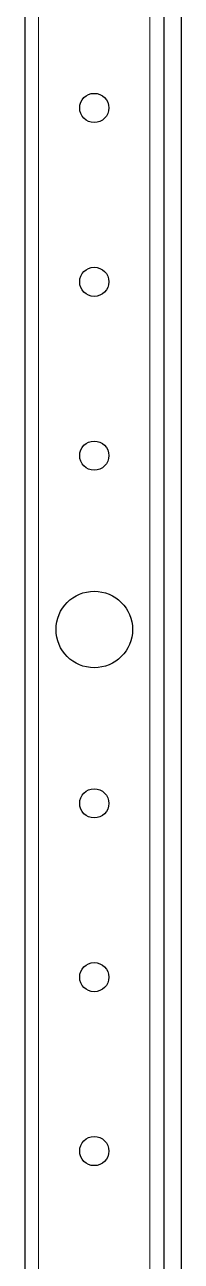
# Model space of a CAD drawing. Header units: millimetres. Extents: x -197 to 1349, y -1456 to 1043.
# Drawn here: x 1135 to 1157.5, y -1094.3 to -916.5 of the extents above; entities that cross this region are included whole.
import ezdxf

# ---------------------------------------------------------------- set-up
doc = ezdxf.new("R2010")
doc.units = ezdxf.units.MM

msp = doc.modelspace()

# ---------------------------------------------------------------- linework, layer by layer
at = {"color": 7, "linetype": 'Continuous', "lineweight": 25}
for p, q in [((1157.49, 841.03), (1157.49, -1247.97)), ((1134.99, 814.03), (1134.99, -1220.97)), ((1154.99, 814.03), (1154.99, -1220.97))]:
    msp.add_line(p, q, dxfattribs=at)
at = {"color": 8, "linetype": 'Continuous', "lineweight": 18}
for p, q in [((1136.99, 814.03), (1136.99, -1220.97)), ((1152.99, 814.03), (1152.99, -1220.97))]:
    msp.add_line(p, q, dxfattribs=at)
at = {"color": 7, "linetype": 'Continuous', "lineweight": 25}
for centre, radius in [((1144.99, -928.47), 2.1), ((1144.99, -953.47), 2.1), ((1144.99, -978.47), 2.1), ((1144.99, -1003.47), 5.5), ((1144.99, -1028.47), 2.1), ((1144.99, -1053.47), 2.1), ((1144.99, -1078.47), 2.1)]:
    msp.add_circle(centre, radius, dxfattribs=at)

doc.saveas('drawing.dxf')
